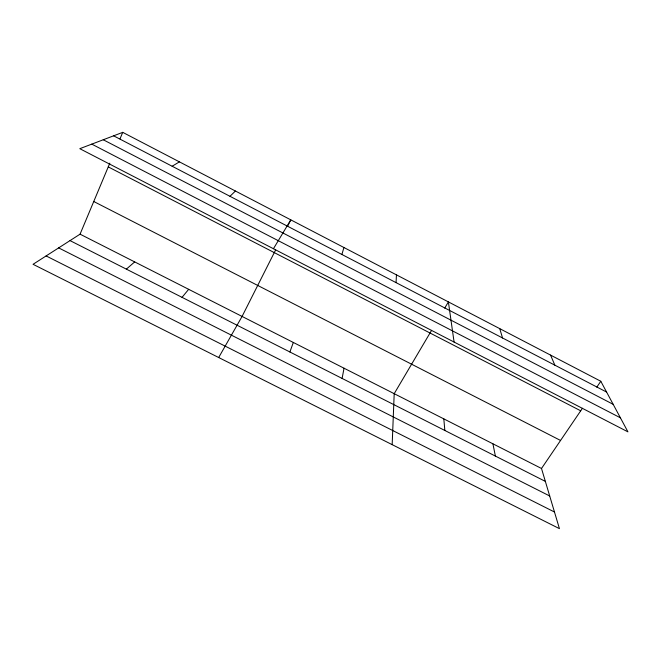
<?xml version="1.0" encoding="UTF-8"?>
<svg xmlns="http://www.w3.org/2000/svg" width="661" height="661" viewBox="0 0 661 661"><rect width="100%" height="100%" fill="white"/><g stroke="black" fill="none" stroke-linecap="round" stroke-linejoin="round"><path stroke-width="0.99" d="M392.171 444.655L394.196 393.683L431.592 330.351M396.063 282.627L396.451 274.86M342.109 378.431L344.034 368.21M341.902 254.477L343.918 247.511M289.882 351.974L293.327 342.464M80.064 234.168L541.508 468.484L559.437 528.651L33.05 264.301L80.064 234.168L109.817 163.16M119.988 138.884L122.731 132.349L600.799 381.257L627.95 431.873L79.799 148.684L122.731 132.349M275.654 249.883L242.075 316.437L218.675 357.527M287.585 226.219L290.799 219.849L273.439 248.726M444.713 308.125L448.389 301.903L454.082 342.051M541.508 468.484L582.432 408.275M596.784 387.164L600.799 381.257M182.039 297.343L188.682 289.32M229.97 196.3L235.432 191.029M126.367 269.134L134.679 261.905M172.149 166.242L179.412 161.862M46.113 255.931L554.48 512.011M70.033 240.604L545.358 481.39M58.664 247.892L549.704 495.981M93.755 201.506L560.553 440.457M108.255 166.894L580.705 410.812M103.248 139.76L613.168 404.317M91.78 144.123L620.415 417.818M113.609 135.811L606.6 392.064M550.555 355.097L554.86 365.178M499.757 328.649L502.534 337.978M492.924 443.812L495.378 456.073M443.82 418.876L444.845 430.476"/></g></svg>
